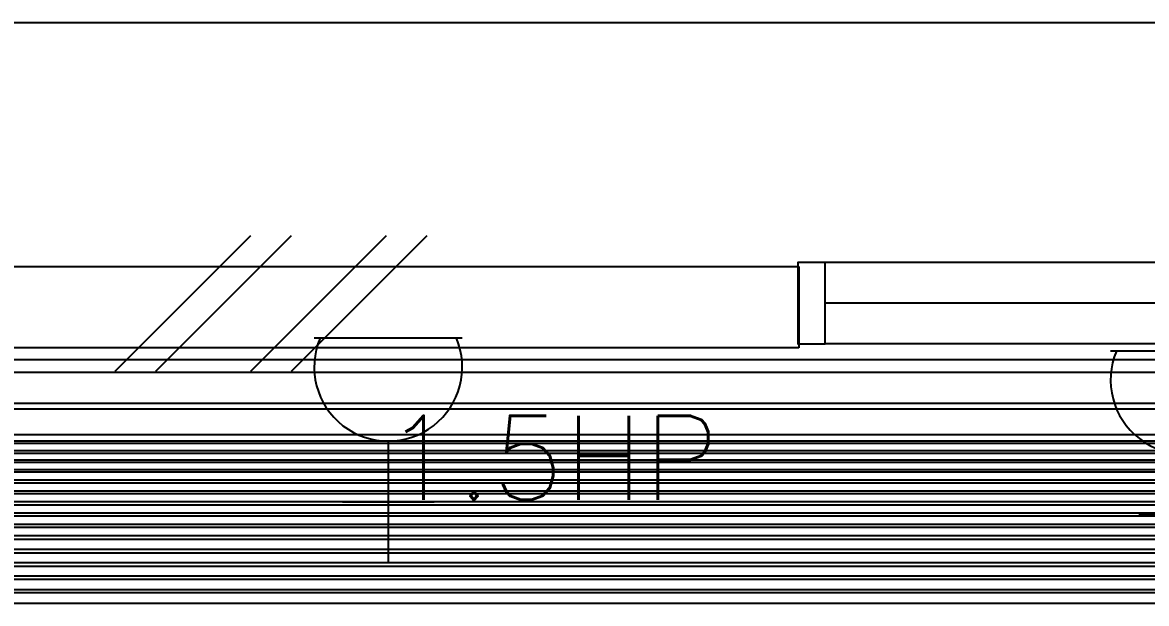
# Model space of a CAD drawing. Header units: inches. Extents: x -106706990 to 300603, y -86718466 to 1728185.
# Drawn here: x 135278 to 137348, y 49939 to 51009 of the extents above; entities that cross this region are included whole.
import ezdxf

# ---------------------------------------------------------------- set-up
doc = ezdxf.new("R2010")
doc.units = ezdxf.units.IN
doc.header["$MEASUREMENT"] = 0
doc.linetypes.add('DASHED2', pattern=[0.375, 0.25, -0.125])
for name, color, linetype in [('A-ELEV3', 9, 'Continuous'), ('A-WALL', 1, 'Continuous'), ('A-WIN', 9, 'Continuous'), ('A-WLH', 7, 'Continuous'), ('Edges', 7, 'Continuous'), ('ELECT', 6, 'Continuous'), ('elk_LAMPU', 6, 'Continuous'), ('logo', 7, 'Continuous')]:
    doc.layers.add(name, color=color, linetype=linetype)
doc.layers.get('elk_LAMPU').off()
doc.styles.add('ROMANS', font='romans.shx', dxfattribs={"width": 0.75, "height": 200})

# ---------------------------------------------------------------- blocks, each defined once
blk = doc.blocks.new('A$C04C40081')
at = {"layer": 'A-WIN', "color": 8}
for p, q in [((850, 150), (50, 150)), ((850, 75), (50, 75)), ((850, 0), (50, 0))]:
    blk.add_line(p, q, dxfattribs=at)
at = {"layer": 'A-WIN', "color": 8, "linetype": 'Continuous'}
for points in [[(50, 150), (0, 150), (0, 0), (50, 0)], [(850, 150), (900, 150), (900, 0), (850, 0)]]:
    blk.add_lwpolyline(points, close=True, dxfattribs=at)
blk = doc.blocks.new('A$C52B244CD')
at = {"layer": 'A-WLH', "color": 8}
for p, q in [((0, 0), (250, 250)), ((75, 0), (325, 250)), ((250, 0), (500, 250)), ((325, 0), (575, 250))]:
    blk.add_line(p, q, dxfattribs=at)
blk = doc.blocks.new('air con')
at = {"layer": 'Edges'}
for p, q in [((71.402, 41.898), (152.402, 41.898)), ((71.402, 41.095), (152.402, 41.095)), ((71.402, 39.122), (152.402, 39.122)), ((152.402, 38.724), (71.402, 38.724)), ((152.402, 37.092), (71.402, 37.092)), ((152.402, 36.701), (71.402, 36.701)), ((152.402, 36.542), (71.402, 36.542)), ((152.402, 36.078), (71.402, 36.078)), ((152.402, 35.914), (71.402, 35.914)), ((152.402, 35.493), (71.402, 35.493)), ((152.402, 35.34), (71.402, 35.34)), ((152.402, 34.877), (71.402, 34.877)), ((152.402, 34.709), (71.402, 34.709)), ((152.402, 34.207), (71.402, 34.207)), ((152.402, 34.022), (71.402, 34.022)), ((152.402, 33.51), (71.402, 33.51)), ((152.402, 33.335), (71.402, 33.335)), ((152.402, 32.826), (71.402, 32.826)), ((152.402, 32.625), (71.402, 32.625)), ((152.402, 32.098), (71.402, 32.098)), ((152.402, 31.911), (71.402, 31.911)), ((152.402, 31.378), (71.402, 31.378)), ((152.402, 31.189), (71.402, 31.189)), ((152.402, 30.654), (71.402, 30.654)), ((152.402, 30.439), (71.402, 30.439)), ((152.402, 29.791), (71.402, 29.791)), ((152.402, 29.562), (71.402, 29.562)), ((152.402, 28.935), (71.402, 28.935)), ((152.402, 28.714), (71.402, 28.714)), ((152.402, 28.092), (71.402, 28.092)), ((152.402, 27.871), (71.402, 27.871)), ((152.402, 27.226), (71.402, 27.226)), ((152.402, 27.024), (71.402, 27.024)), ((152.402, 26.349), (71.402, 26.349))]:
    blk.add_line(p, q, dxfattribs=at)
blk = doc.blocks.new('SOCKET(in)')
at = {"layer": 'ELECT', "color": 6}
for p, q in [((86605160, -1198079.2), (86605160, -1197854.2)), ((86605075.7, -1197966.7), (86605244.4, -1197966.7)), ((86605023.6, -1198269), (86605296.4, -1198269))]:
    blk.add_line(p, q, dxfattribs=at)
blk.add_arc((86605160, -1198215.6), 136.4, 336.9763, 203.0237, dxfattribs=at)

msp = doc.modelspace()

# ---------------------------------------------------------------- linework, layer by layer
at = {"layer": 'A-ELEV3', "color": 8}
msp.add_line((132957.8, 51009.4), (138357.8, 51009.4), dxfattribs=at)
at = {"layer": 'A-WALL', "color": 8, "linetype": 'Continuous', "ltscale": 900}
for p, q in [((134607.8, 50559.7), (136707.8, 50559.7)), ((136707.8, 50559.7), (136707.8, 50409.7)), ((136707.8, 50409.7), (134607.8, 50409.7))]:
    msp.add_line(p, q, dxfattribs=at)

# ---------------------------------------------------------------- block references
at = {"xscale": 28.92590521224616, "yscale": 28.92590521224616, "zscale": 28.92590521224616}
msp.add_blockref('air con', (133075.5, 49176.5), dxfattribs=at)
at = {"layer": 'A-WIN', "color": 8}
msp.add_blockref('A$C04C40081', (136706.3, 50417.1), dxfattribs=at)
at = {"layer": 'A-WLH', "color": 8}
msp.add_blockref('A$C52B244CD', (135448.5, 50366.6), dxfattribs=at)
at = {"layer": 'elk_LAMPU', "color": 0, "linetype": 'DASHED2', "lineweight": 18, "rotation": 180}
for p in [(86741111.7, -1147841.2), (86742578.6, -1147865.1)]:
    msp.add_blockref('SOCKET(in)', p, dxfattribs=at)

# ---------------------------------------------------------------- texts
at = {"layer": 'logo', "color": 7, "style": 'ROMANS'}
msp.add_text('1.5HP', height=154.93, dxfattribs=at).set_placement((135943.6, 50129.7))

doc.saveas('drawing.dxf')
